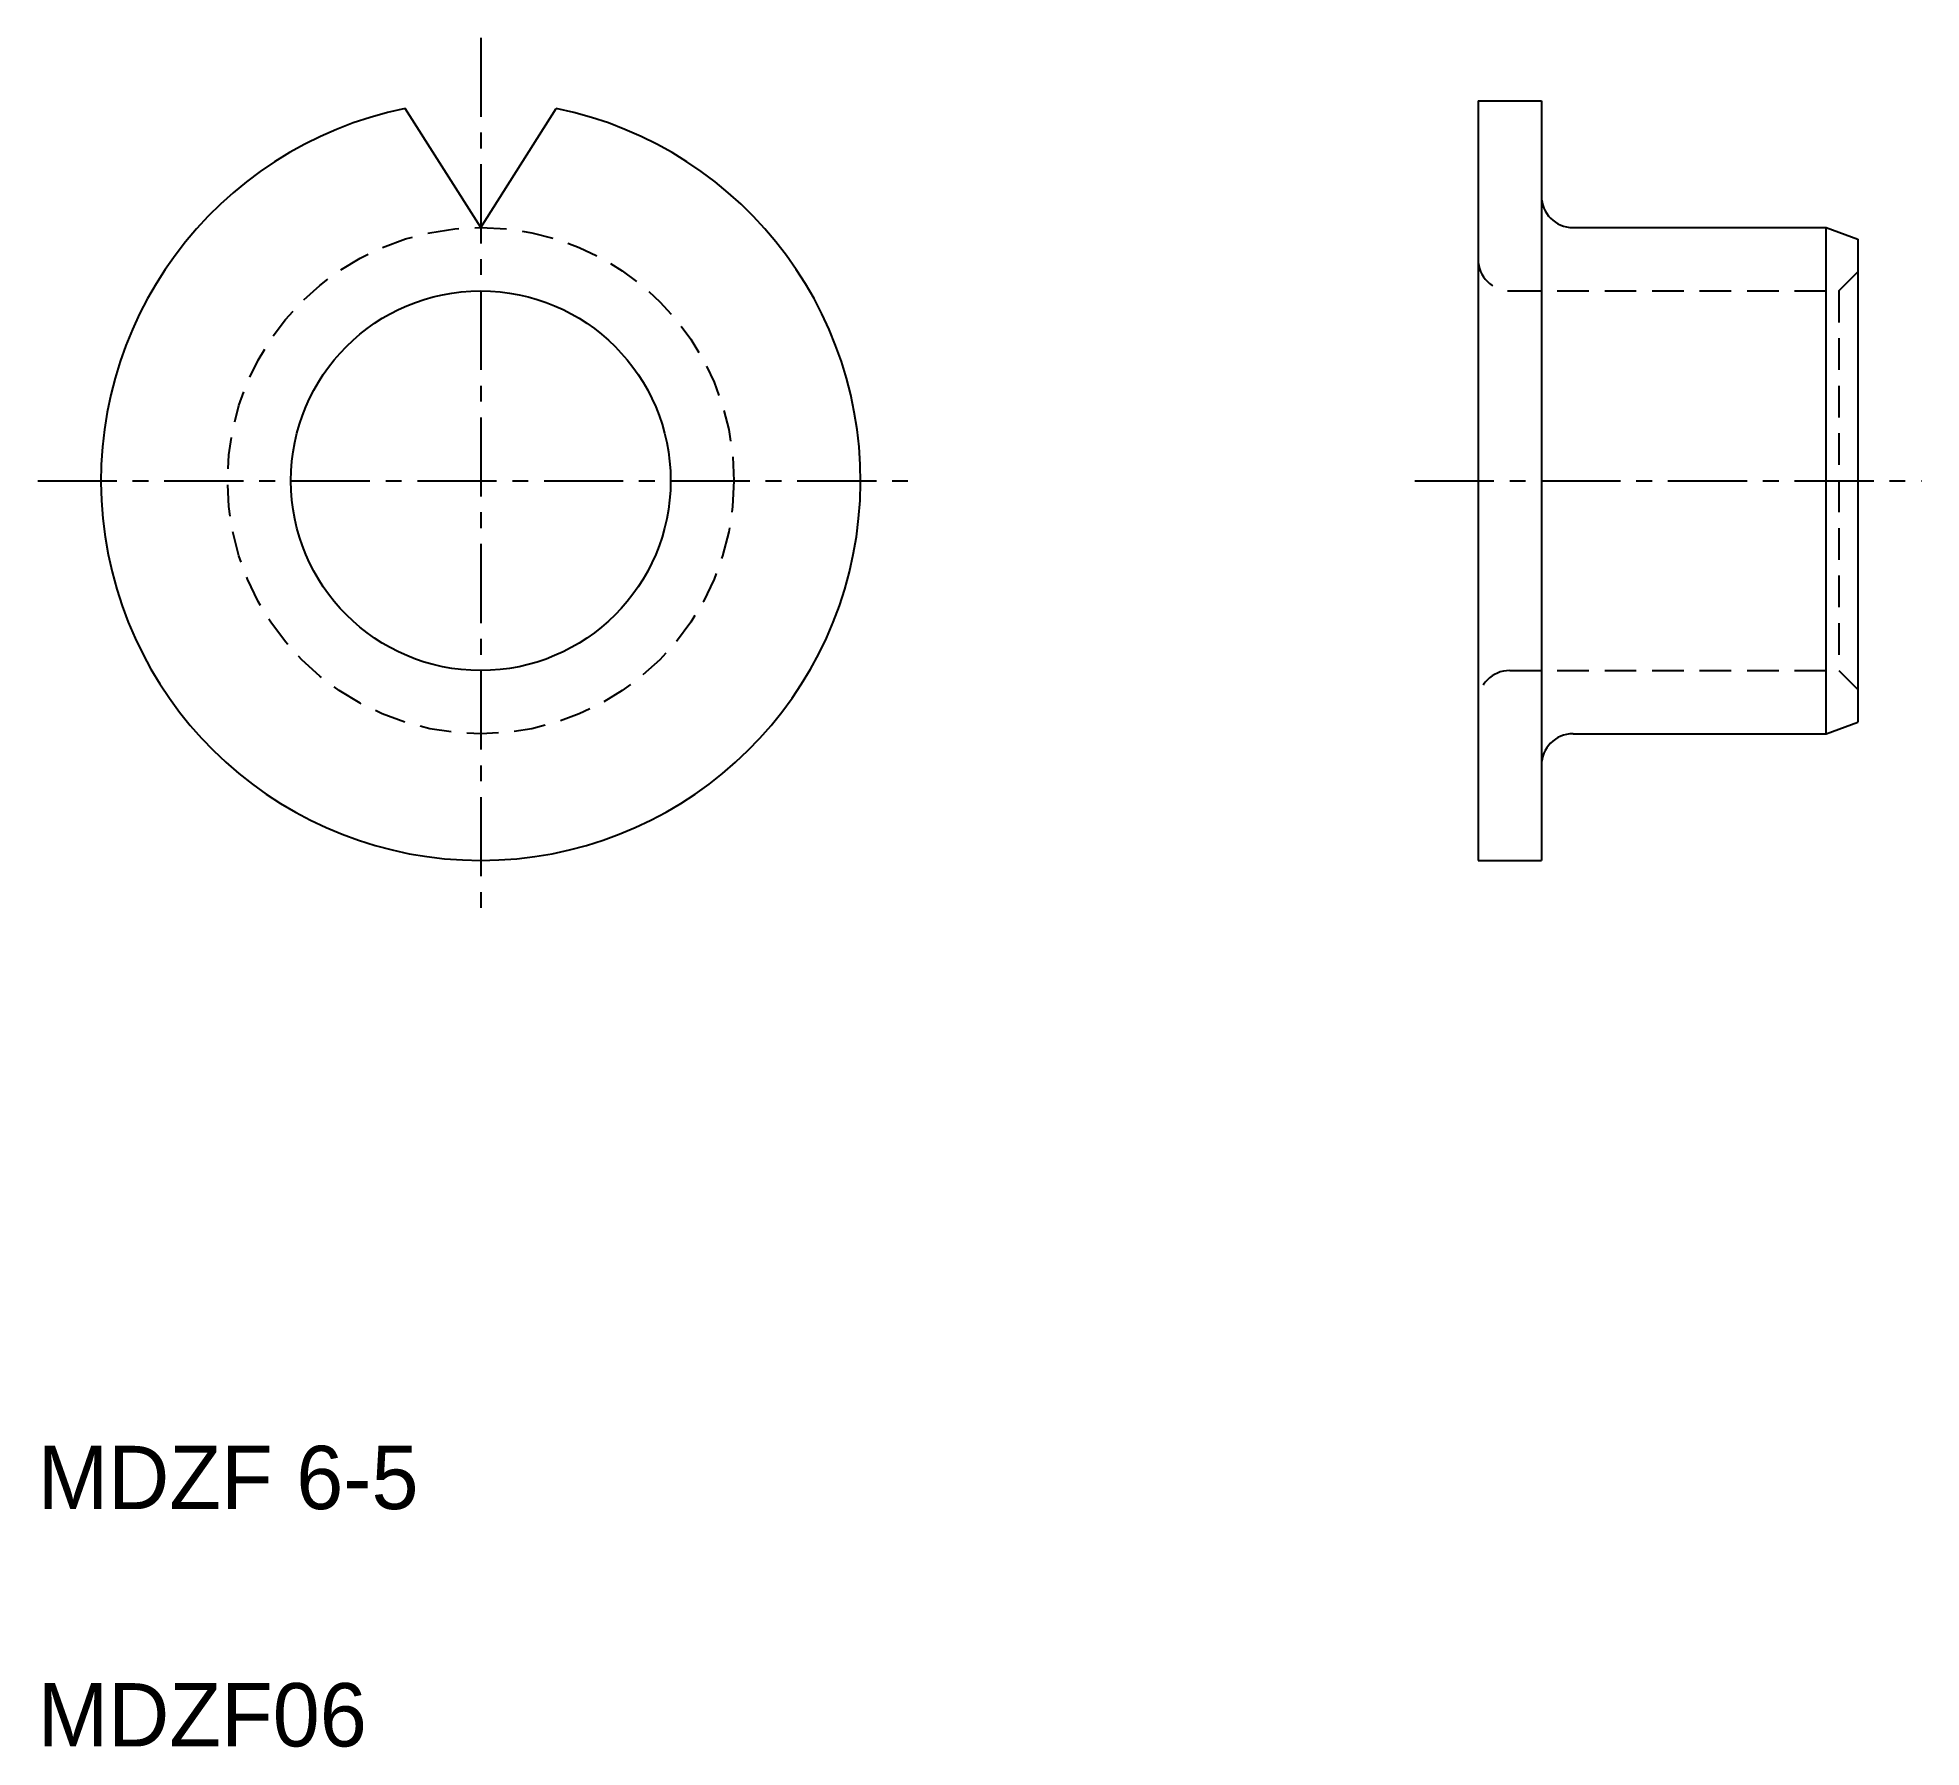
# Model space of a CAD drawing. Extents: x 10 to 39.8, y 10 to 37.
import ezdxf

# ---------------------------------------------------------------- set-up
doc = ezdxf.new("R2010")
doc.units = 0
doc.linetypes.add('CENTER', pattern=[2, 1.25, -0.25, 0.25, -0.25])
doc.linetypes.add('DASHED', pattern=[0.75, 0.5, -0.25])
doc.layers.get('0').update_dxf_attribs({"linetype": 'CONTINUOUS'})
doc.layers.add('CENTER', color=1, linetype='CENTER')

msp = doc.modelspace()

# ---------------------------------------------------------------- linework, layer by layer
at = {"color": 7, "linetype": 'CONTINUOUS'}
for p, q in [((17, 34), (15.807, 35.88)), ((17, 34), (18.193, 35.88)), ((32.757, 36), (32.757, 24)), ((32.757, 36), (33.757, 36)), ((33.757, 36), (33.757, 24)), ((34.257, 34), (38.257, 34)), ((38.257, 26), (38.257, 34)), ((38.257, 34), (38.757, 33.818)), ((38.757, 33.818), (38.757, 26.182)), ((32.757, 33), (32.757, 33)), ((32.757, 30), (32.758, 30)), ((34.257, 26), (38.257, 26)), ((38.257, 26), (38.757, 26.182)), ((32.757, 24), (33.757, 24))]:
    msp.add_line(p, q, dxfattribs=at)
at = {"color": 3, "linetype": 'DASHED'}
for p, q in [((38.457, 33), (38.757, 33.3)), ((33.257, 33), (38.457, 33)), ((38.457, 33), (38.457, 27)), ((33.257, 27), (38.457, 27)), ((38.457, 27), (38.757, 26.7))]:
    msp.add_line(p, q, dxfattribs=at)
msp.add_circle((17, 30), 4, dxfattribs=at)
at = {"color": 7, "linetype": 'CONTINUOUS'}
msp.add_circle((17, 30), 3, dxfattribs=at)
for centre, radius, start, end in [((17, 30), 6, 101.4689, 78.5311), ((34.257, 34.5), 0.5, 180, 270), ((34.257, 25.5), 0.5, 90, 180)]:
    msp.add_arc(centre, radius, start, end, dxfattribs=at)
at = {"color": 3, "linetype": 'DASHED'}
for centre, start, end in [((33.257, 33.5), 180, 270), ((33.257, 26.5), 90, 180)]:
    msp.add_arc(centre, 0.5, start, end, dxfattribs=at)
at = {"layer": 'CENTER', "color": 1, "linetype": 'CENTER'}
for p, q in [((17, 37), (17, 23)), ((10, 30), (24, 30)), ((31.757, 30), (39.76, 30))]:
    msp.add_line(p, q, dxfattribs=at)

# ---------------------------------------------------------------- texts
at = {"color": 7, "linetype": 'CONTINUOUS'}
for s, p in [('MDZF 6-5', (10, 13.75)), ('MDZF06', (10, 10))]:
    msp.add_text(s, height=1, dxfattribs=at).set_placement(p)

doc.saveas('drawing.dxf')
